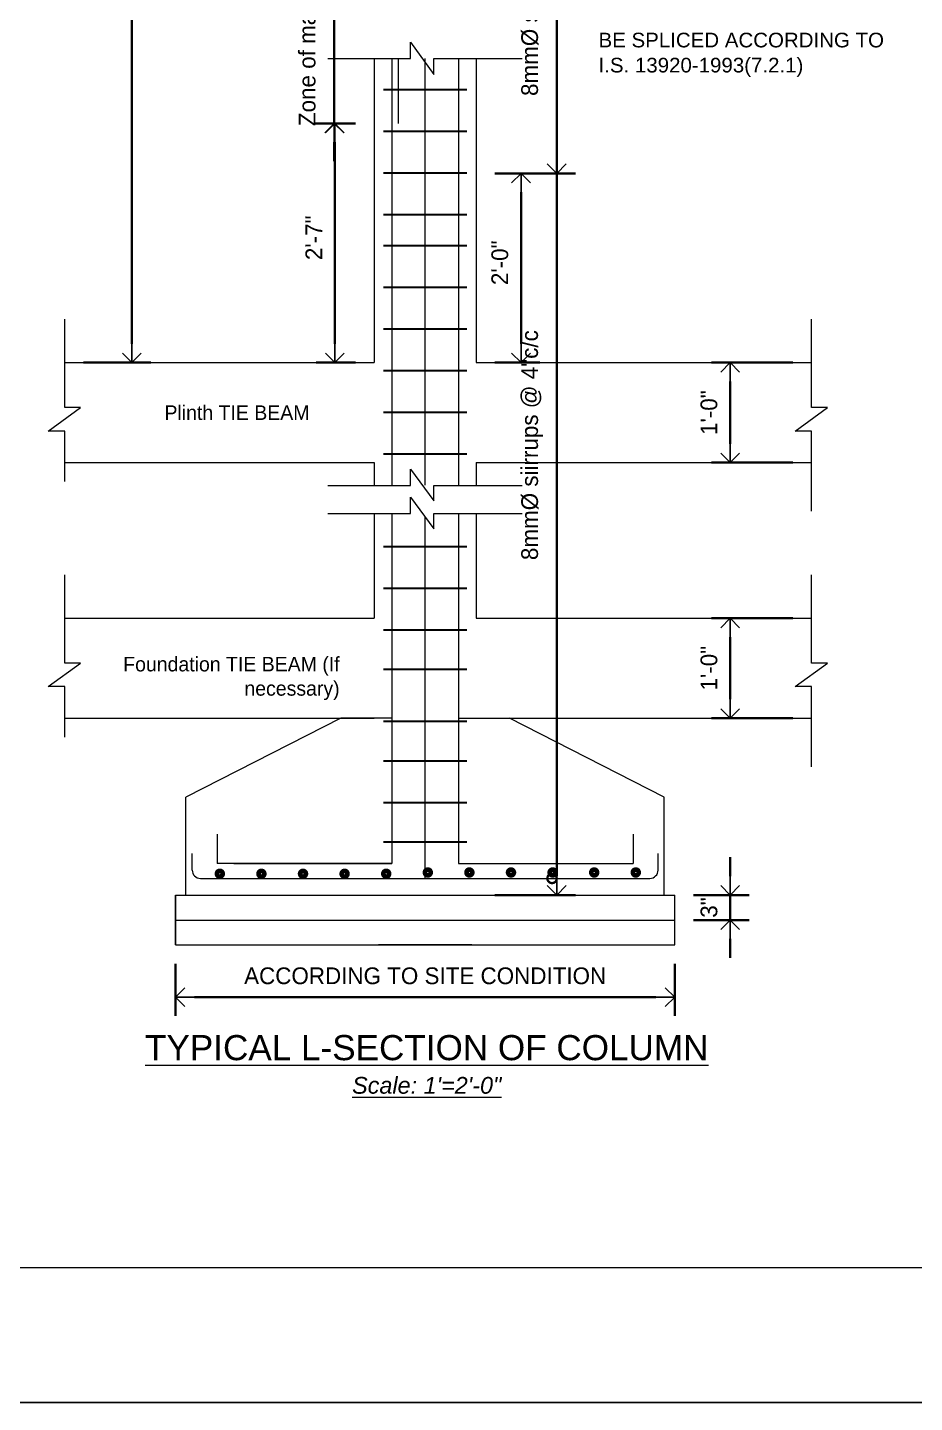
# Model space of a CAD drawing. Header units: inches. Extents: x 45643 to 70559, y -8725 to 1713.
# Drawn here: x 69752.3 to 70057.4, y -5487.3 to -5014.6 of the extents above; entities that cross this region are included whole.
import ezdxf

# ---------------------------------------------------------------- set-up
doc = ezdxf.new("R2010")
doc.units = ezdxf.units.IN
doc.header["$MEASUREMENT"] = 0
doc.layers.add('DIM', color=5, linetype='Continuous')
doc.layers.add('OUTLINE', color=7, linetype='Continuous')
for name, color, linetype, lineweight in [('ELE1', 3, 'Continuous', 9), ('hatch', 30, 'Continuous', 5), ('REBARS', 50, 'Continuous', 20), ('STIRRUPS', 7, 'Continuous', 30), ('TEXTS', 7, 'Continuous', 20)]:
    doc.layers.add(name, color=color, linetype=linetype, lineweight=lineweight)
doc.styles.add('Capt 1', font='arial.ttf', dxfattribs={"height": 12})
doc.styles.add('Labels', font='arial.ttf', dxfattribs={"height": 7})
doc.styles.add('PRABIN', font='BKANT.TTF', dxfattribs={"height": 8})
doc.styles.add('S2', font='BKANT.TTF', dxfattribs={"height": 3})
doc.dimstyles.new("Copy of S-2'", dxfattribs={"dimscale": 96, "dimtxt": 9, "dimasz": 0.09375, "dimexe": 0.09375, "dimexo": 0.09375, "dimgap": 0.0625, "dimtad": 1, "dimdec": 0, "dimlfac": 0.25, "dimzin": 3, "dimdsep": 46, "dimlunit": 3, "dimtxsty": 'PRABIN', "dimblk": 'OPEN90', "dimcen": 0.09375, "dimdle": 0.09375, "dimclrd": 256, "dimclre": 34, "dimclrt": 256, "dimadec": 0, "dimazin": 1, "dimtfac": 1, "dimtdec": 0, "dimtix": 1, "dimtmove": 0, "dimatfit": 3, "dimldrblk": 'DOTSMALL', "dimfxl": 1, "dimtolj": 1, "dimtzin": 1, "dimarcsym": 0})

# ---------------------------------------------------------------- blocks, each defined once
blk = doc.blocks.new('_Open90')
at = {"color": 0, "linetype": 'ByBlock'}
for p, q in [((0, 0), (-1, 0)), ((-0.5, 0.5), (0, 0)), ((0, 0), (-0.5, -0.5))]:
    blk.add_line(p, q, dxfattribs=at)
blk = doc.blocks.new('*D539')
at = {"layer": 'Defpoints', "color": 0, "lineweight": 35, "transparency": 16777216}
for p in [(98328.79, -11583.06), (98567.25, -11583.06), (98328.79, -11607.94)]:
    blk.add_point(p, dxfattribs=at)
at = {"layer": 'DIM', "color": 34, "lineweight": -2, "transparency": 16777216}
for p, q in [((98328.79, -11592.06), (98328.79, -11616.94)), ((98567.25, -11592.06), (98567.25, -11616.94))]:
    blk.add_line(p, q, dxfattribs=at)
at = {"layer": 'DIM', "lineweight": -2, "transparency": 16777216}
blk.add_line((98558.25, -11607.94), (98337.79, -11607.94), dxfattribs=at)
at = {"layer": 'DIM', "lineweight": -2, "transparency": 16777216, "xscale": 9, "yscale": 9, "zscale": 9, "rotation": 180}
blk.add_blockref('_Open90', (98328.79, -11607.94), dxfattribs=at)
at = {"layer": 'DIM', "lineweight": -2, "transparency": 16777216, "xscale": 9, "yscale": 9, "zscale": 9}
blk.add_blockref('_Open90', (98567.25, -11607.94), dxfattribs=at)
at = {"layer": 'DIM', "transparency": 16777216, "insert": (98448.02, -11597.82), "char_height": 8, "attachment_point": 5, "style": 'PRABIN'}
blk.add_mtext('\\A1;ACCORDING TO SITE CONDITION', dxfattribs=at)
blk = doc.blocks.new('_DotSmall')
at = {"color": 0, "const_width": 0.5}
blk.add_lwpolyline([(-0.0625, 0, 1), (0.0625, 0, 1)], format="xyb", close=True, dxfattribs=at)
blk = doc.blocks.new('*D540')
at = {"layer": 'Defpoints', "color": 0, "lineweight": 35, "ltscale": 0.1, "transparency": 16777216}
for p in [(98632.63, -11305.04), (98593.74, -11352.74), (98632.63, -11352.74)]:
    blk.add_point(p, dxfattribs=at)
at = {"layer": 'OUTLINE', "color": 34, "lineweight": -2, "ltscale": 0.1, "transparency": 16777216}
for p, q in [((98623.63, -11305.04), (98584.74, -11305.04)), ((98623.63, -11352.74), (98584.74, -11352.74))]:
    blk.add_line(p, q, dxfattribs=at)
at = {"layer": 'OUTLINE', "lineweight": -2, "ltscale": 0.1, "transparency": 16777216}
blk.add_line((98593.74, -11314.04), (98593.74, -11343.74), dxfattribs=at)
at = {"layer": 'OUTLINE', "lineweight": -2, "ltscale": 0.1, "transparency": 16777216, "xscale": 9, "yscale": 9, "zscale": 9}
for p, rotation in [((98593.74, -11305.04), 90), ((98593.74, -11352.74), 270)]:
    blk.add_blockref('_Open90', p, dxfattribs=dict(at, rotation=rotation))
at = {"layer": 'OUTLINE', "lineweight": 18, "ltscale": 0.1, "transparency": 16777216, "insert": (98583.64, -11328.89), "char_height": 8, "attachment_point": 5, "rotation": 90, "style": 'PRABIN'}
blk.add_mtext('\\A1;1\'-0"', dxfattribs=at)
blk = doc.blocks.new('*D541')
at = {"layer": 'Defpoints', "color": 0, "lineweight": 35, "transparency": 16777216}
for p in [(98423.67, -11190.81), (98404.9, -11305.04), (98423.67, -11305.04)]:
    blk.add_point(p, dxfattribs=at)
at = {"layer": 'DIM', "color": 34, "lineweight": -2, "transparency": 16777216}
for p, q in [((98414.67, -11190.81), (98395.9, -11190.81)), ((98414.67, -11305.04), (98395.9, -11305.04))]:
    blk.add_line(p, q, dxfattribs=at)
at = {"layer": 'DIM', "lineweight": -2, "transparency": 16777216}
blk.add_line((98404.9, -11199.81), (98404.9, -11296.04), dxfattribs=at)
at = {"layer": 'DIM', "lineweight": -2, "transparency": 16777216, "xscale": 9, "yscale": 9, "zscale": 9}
for p, rotation in [((98404.9, -11190.81), 90), ((98404.9, -11305.04), 270)]:
    blk.add_blockref('_Open90', p, dxfattribs=dict(at, rotation=rotation))
at = {"layer": 'DIM', "transparency": 16777216, "insert": (98394.85, -11245.43), "char_height": 8, "attachment_point": 5, "rotation": 90, "style": 'PRABIN'}
blk.add_mtext('\\A1;2\'-7"', dxfattribs=at)
blk = doc.blocks.new('*D542')
at = {"layer": 'Defpoints', "color": 0, "lineweight": 35, "transparency": 16777216}
for p in [(98423.67, -11051.28), (98404.61, -11190.81), (98423.67, -11190.81)]:
    blk.add_point(p, dxfattribs=at)
at = {"layer": 'DIM', "lineweight": -2, "transparency": 16777216}
for p, q in [((98404.61, -11042.28), (98404.61, -11033.28)), ((98404.61, -11051.28), (98404.61, -11190.81)), ((98404.61, -11199.81), (98404.61, -11208.81))]:
    blk.add_line(p, q, dxfattribs=at)
at = {"layer": 'DIM', "color": 34, "lineweight": -2, "transparency": 16777216}
for p, q in [((98414.67, -11051.28), (98395.61, -11051.28)), ((98414.67, -11190.81), (98395.61, -11190.81))]:
    blk.add_line(p, q, dxfattribs=at)
at = {"layer": 'DIM', "lineweight": -2, "transparency": 16777216, "xscale": 9, "yscale": 9, "zscale": 9}
for p, rotation in [((98404.61, -11051.28), 270), ((98404.61, -11190.81), 90)]:
    blk.add_blockref('_Open90', p, dxfattribs=dict(at, rotation=rotation))
at = {"layer": 'DIM', "transparency": 16777216, "insert": (98392.81, -11121.04), "char_height": 8, "attachment_point": 5, "rotation": 90, "style": 'PRABIN'}
blk.add_mtext('\\A1;Zone of main bar over lapping', dxfattribs=at)
blk = doc.blocks.new('*D543')
at = {"layer": 'Defpoints', "color": 0, "lineweight": 35, "transparency": 16777216}
for p in [(98472.36, -11214.66), (98472.36, -11305.04), (98493.82, -11305.04)]:
    blk.add_point(p, dxfattribs=at)
at = {"layer": 'DIM', "color": 34, "lineweight": -2, "transparency": 16777216}
for p, q in [((98481.36, -11214.66), (98502.82, -11214.66)), ((98481.36, -11305.04), (98502.82, -11305.04))]:
    blk.add_line(p, q, dxfattribs=at)
at = {"layer": 'DIM', "lineweight": -2, "transparency": 16777216}
blk.add_line((98493.82, -11223.66), (98493.82, -11296.04), dxfattribs=at)
at = {"layer": 'DIM', "lineweight": -2, "transparency": 16777216, "xscale": 9, "yscale": 9, "zscale": 9}
for p, rotation in [((98493.82, -11214.66), 90), ((98493.82, -11305.04), 270)]:
    blk.add_blockref('_Open90', p, dxfattribs=dict(at, rotation=rotation))
at = {"layer": 'DIM', "transparency": 16777216, "insert": (98483.72, -11257.35), "char_height": 8, "attachment_point": 5, "rotation": 90, "style": 'PRABIN'}
blk.add_mtext('\\A1;2\'-0"', dxfattribs=at)
blk = doc.blocks.new('*D544')
at = {"layer": 'Defpoints', "color": 0, "lineweight": 35, "transparency": 16777216}
for p in [(98472.36, -11027.43), (98510.86, -11027.43), (98472.36, -11214.66)]:
    blk.add_point(p, dxfattribs=at)
at = {"layer": 'DIM', "color": 34, "lineweight": -2, "transparency": 16777216}
for p, q in [((98481.36, -11027.43), (98519.86, -11027.43)), ((98481.36, -11214.66), (98519.86, -11214.66))]:
    blk.add_line(p, q, dxfattribs=at)
at = {"layer": 'DIM', "lineweight": -2, "transparency": 16777216}
blk.add_line((98510.86, -11205.66), (98510.86, -11036.43), dxfattribs=at)
at = {"layer": 'DIM', "lineweight": -2, "transparency": 16777216, "xscale": 9, "yscale": 9, "zscale": 9}
for p, rotation in [((98510.86, -11027.43), 90), ((98510.86, -11214.66), 270)]:
    blk.add_blockref('_Open90', p, dxfattribs=dict(at, rotation=rotation))
at = {"layer": 'DIM', "transparency": 16777216, "insert": (98499.13, -11121.04), "char_height": 8, "attachment_point": 5, "rotation": 90, "style": 'PRABIN'}
blk.add_mtext('\\A1;8mm%%C stirrups @  5"c/c', dxfattribs=at)
blk = doc.blocks.new('*D547')
at = {"layer": 'Defpoints', "color": 0, "lineweight": 35, "transparency": 16777216}
for p in [(98275.84, -10928.07), (98275.84, -11305.04), (98307.89, -11305.04)]:
    blk.add_point(p, dxfattribs=at)
at = {"layer": 'DIM', "color": 34, "lineweight": -2, "transparency": 16777216}
for p, q in [((98284.84, -10928.07), (98316.89, -10928.07)), ((98284.84, -11305.04), (98316.89, -11305.04))]:
    blk.add_line(p, q, dxfattribs=at)
at = {"layer": 'DIM', "lineweight": -2, "transparency": 16777216}
blk.add_line((98307.89, -10937.07), (98307.89, -11296.04), dxfattribs=at)
at = {"layer": 'DIM', "lineweight": -2, "transparency": 16777216, "xscale": 9, "yscale": 9, "zscale": 9}
for p, rotation in [((98307.89, -10928.07), 90), ((98307.89, -11305.04), 270)]:
    blk.add_blockref('_Open90', p, dxfattribs=dict(at, rotation=rotation))
at = {"layer": 'DIM', "transparency": 16777216, "insert": (98297.78, -11078.46), "char_height": 8, "attachment_point": 5, "rotation": 90, "style": 'PRABIN'}
blk.add_mtext('\\A1;FLOOR  HEIGHT', dxfattribs=at)
blk = doc.blocks.new('*D548')
at = {"layer": 'Defpoints', "color": 0, "lineweight": 35, "transparency": 16777216}
for p in [(98567.25, -11559.21), (98567.25, -11571.14), (98593.74, -11571.14)]:
    blk.add_point(p, dxfattribs=at)
at = {"layer": 'DIM', "lineweight": -2, "transparency": 16777216}
for p, q in [((98593.74, -11550.21), (98593.74, -11541.21)), ((98593.74, -11559.21), (98593.74, -11571.14)), ((98593.74, -11580.14), (98593.74, -11589.14))]:
    blk.add_line(p, q, dxfattribs=at)
at = {"layer": 'DIM', "color": 34, "lineweight": -2, "transparency": 16777216}
for p, q in [((98576.25, -11559.21), (98602.74, -11559.21)), ((98576.25, -11571.14), (98602.74, -11571.14))]:
    blk.add_line(p, q, dxfattribs=at)
at = {"layer": 'DIM', "lineweight": -2, "transparency": 16777216, "xscale": 9, "yscale": 9, "zscale": 9}
for p, rotation in [((98593.74, -11559.21), 270), ((98593.74, -11571.14), 90)]:
    blk.add_blockref('_Open90', p, dxfattribs=dict(at, rotation=rotation))
at = {"layer": 'DIM', "transparency": 16777216, "insert": (98583.64, -11565.18), "char_height": 8, "attachment_point": 5, "rotation": 90, "style": 'PRABIN'}
blk.add_mtext('\\A1;3"', dxfattribs=at)
blk = doc.blocks.new('*D549')
at = {"layer": 'Defpoints', "color": 0, "lineweight": 35, "transparency": 16777216}
for p in [(98472.36, -11134.62), (98510.86, -11134.62), (98472.36, -11559.21)]:
    blk.add_point(p, dxfattribs=at)
at = {"layer": 'DIM', "color": 34, "lineweight": -2, "transparency": 16777216}
for p, q in [((98481.36, -11134.62), (98519.86, -11134.62)), ((98481.36, -11559.21), (98519.86, -11559.21))]:
    blk.add_line(p, q, dxfattribs=at)
at = {"layer": 'DIM', "lineweight": -2, "transparency": 16777216}
blk.add_line((98510.86, -11550.21), (98510.86, -11143.62), dxfattribs=at)
at = {"layer": 'DIM', "lineweight": -2, "transparency": 16777216, "xscale": 9, "yscale": 9, "zscale": 9}
for p, rotation in [((98510.86, -11134.62), 90), ((98510.86, -11559.21), 270)]:
    blk.add_blockref('_Open90', p, dxfattribs=dict(at, rotation=rotation))
at = {"layer": 'DIM', "transparency": 16777216, "insert": (98499.13, -11344.42), "char_height": 8, "attachment_point": 5, "rotation": 90, "style": 'PRABIN'}
blk.add_mtext('\\A1;8mm%%C siirrups @ 4"c/c', dxfattribs=at)
blk = doc.blocks.new('*D550')
at = {"layer": 'Defpoints', "color": 0, "lineweight": 35, "ltscale": 0.1, "transparency": 16777216}
for p in [(98632.63, -11427.07), (98593.74, -11474.76), (98632.63, -11474.76)]:
    blk.add_point(p, dxfattribs=at)
at = {"layer": 'OUTLINE', "color": 34, "lineweight": -2, "ltscale": 0.1, "transparency": 16777216}
for p, q in [((98623.63, -11427.07), (98584.74, -11427.07)), ((98623.63, -11474.76), (98584.74, -11474.76))]:
    blk.add_line(p, q, dxfattribs=at)
at = {"layer": 'OUTLINE', "lineweight": -2, "ltscale": 0.1, "transparency": 16777216}
blk.add_line((98593.74, -11436.07), (98593.74, -11465.76), dxfattribs=at)
at = {"layer": 'OUTLINE', "lineweight": -2, "ltscale": 0.1, "transparency": 16777216, "xscale": 9, "yscale": 9, "zscale": 9}
for p, rotation in [((98593.74, -11427.07), 90), ((98593.74, -11474.76), 270)]:
    blk.add_blockref('_Open90', p, dxfattribs=dict(at, rotation=rotation))
at = {"layer": 'OUTLINE', "lineweight": 18, "ltscale": 0.1, "transparency": 16777216, "insert": (98583.64, -11450.91), "char_height": 8, "attachment_point": 5, "rotation": 90, "style": 'PRABIN'}
blk.add_mtext('\\A1;1\'-0"', dxfattribs=at)
blk = doc.blocks.new('FGDF')
at = {"layer": 'DIM'}
for p, q in [((98328.79, -11583.06), (98328.79, -11559.21)), ((98470.37, -11583.06), (98425.66, -11583.06))]:
    blk.add_line(p, q, dxfattribs=at)
at = {"layer": 'hatch'}
blk.add_line((98508.55, -11551.27), (98517.57, -11551.27), dxfattribs=at)
at = {"layer": 'hatch', "const_width": 2.25}
for points in [[(98348.55, -11549.06, 1), (98351.3, -11549.06, 1)], [(98368.43, -11549.06, 1), (98371.17, -11549.06, 1)], [(98388.3, -11549.06, 1), (98391.04, -11549.06, 1)], [(98408.17, -11549.06, 1), (98410.91, -11549.06, 1)], [(98428.04, -11549.06, 1), (98430.79, -11549.06, 1)], [(98447.91, -11548.44, 1), (98450.66, -11548.44, 1)], [(98467.79, -11548.44, 1), (98470.53, -11548.44, 1)], [(98487.66, -11548.44, 1), (98490.4, -11548.44, 1)], [(98507.53, -11548.44, 1), (98510.27, -11548.44, 1)], [(98527.4, -11548.44, 1), (98530.15, -11548.44, 1)], [(98547.27, -11548.44, 1), (98550.02, -11548.44, 1)]]:
    blk.add_lwpolyline(points, format="xyb", close=True, dxfattribs=at)
at = {"layer": 'OUTLINE', "lineweight": 18, "ltscale": 0.1}
for p, q in [((98423.67, -11159.85), (98423.67, -11305.04)), ((98472.36, -11159.85), (98472.36, -11305.04)), ((98423.67, -11276.87), (98423.67, -11305.04)), ((98472.36, -11276.87), (98472.36, -11305.04)), ((98275.84, -11305.04), (98423.67, -11305.04)), ((98472.36, -11305.04), (98632.63, -11305.04)), ((98275.84, -11352.74), (98423.67, -11352.74)), ((98423.67, -11352.74), (98423.67, -11363.74)), ((98423.67, -11352.74), (98423.67, -11363.74)), ((98472.36, -11352.74), (98472.36, -11363.74)), ((98472.36, -11352.74), (98632.63, -11352.74)), ((98472.36, -11352.74), (98472.36, -11363.74)), ((98423.67, -11377.11), (98423.67, -11427.07)), ((98472.36, -11377.12), (98472.36, -11427.07)), ((98275.84, -11427.07), (98423.67, -11427.07)), ((98472.36, -11427.07), (98632.63, -11427.07)), ((98275.84, -11474.76), (98423.67, -11474.76)), ((98407.78, -11474.76), (98333.75, -11512.52)), ((98432.12, -11474.76), (98407.78, -11474.76)), ((98463.91, -11474.76), (98488.26, -11474.76)), ((98472.36, -11474.76), (98632.63, -11474.76)), ((98562.28, -11512.52), (98488.26, -11474.76)), ((98333.75, -11559.21), (98333.75, -11512.52)), ((98562.28, -11559.21), (98562.28, -11512.52)), ((98328.79, -11559.21), (98567.25, -11559.21)), ((98567.25, -11583.06), (98567.25, -11559.21)), ((98328.79, -11571.14), (98567.25, -11571.14)), ((98328.79, -11583.06), (98567.25, -11583.06))]:
    blk.add_line(p, q, dxfattribs=at)
for points in [[(98401.51, -11159.85), (98440.98, -11159.85), (98440.98, -11152.01), (98452.2, -11167.42), (98452.2, -11159.85), (98494.31, -11159.85)], [(98275.84, -11361.74), (98275.84, -11337.67), (98268, -11337.67), (98283.41, -11326.45), (98275.84, -11326.45), (98275.84, -11284.33)], [(98632.63, -11375.91), (98632.63, -11337.67), (98624.79, -11337.67), (98640.2, -11326.45), (98632.63, -11326.45), (98632.63, -11284.33)], [(98401.51, -11363.74), (98440.98, -11363.74), (98440.98, -11355.9), (98452.2, -11370.98), (98452.2, -11363.74), (98494.31, -11363.74)], [(98401.51, -11377.11), (98440.98, -11377.11), (98440.98, -11369.28), (98452.2, -11384.35), (98452.2, -11377.12), (98494.31, -11377.12)], [(98275.84, -11483.76), (98275.84, -11459.69), (98268, -11459.69), (98283.41, -11448.47), (98275.84, -11448.47), (98275.84, -11406.36)], [(98632.63, -11497.93), (98632.63, -11459.69), (98624.79, -11459.69), (98640.2, -11448.47), (98632.63, -11448.47), (98632.63, -11406.36)]]:
    blk.add_lwpolyline(points, dxfattribs=at)
at = {"layer": 'REBARS'}
for p, q in [((98432.12, -11159.85), (98432.12, -11305.04)), ((98435.06, -11159.85), (98435.06, -11190.81)), ((98447.99, -11305.04), (98447.99, -11159.85)), ((98463.91, -11159.85), (98463.91, -11305.04)), ((98432.12, -11305.04), (98432.12, -11363.46)), ((98447.99, -11363.46), (98447.99, -11305.04)), ((98463.91, -11305.04), (98463.91, -11363.46)), ((98432.12, -11377.11), (98432.12, -11474.76)), ((98447.99, -11474.76), (98447.99, -11378.7)), ((98463.91, -11377.12), (98463.91, -11474.76)), ((98432.12, -11474.76), (98432.12, -11544.22)), ((98447.99, -11551.27), (98447.99, -11474.76)), ((98463.91, -11474.76), (98463.91, -11544.22)), ((98348.66, -11530.14), (98348.66, -11544.22)), ((98547.38, -11530.14), (98547.38, -11544.22)), ((98336.73, -11547.29), (98336.73, -11539.34)), ((98559.3, -11547.29), (98559.3, -11539.34)), ((98432.12, -11544.22), (98348.66, -11544.22)), ((98356.61, -11544.22), (98432.12, -11544.22)), ((98463.91, -11544.22), (98547.38, -11544.22)), ((98340.71, -11551.27), (98555.33, -11551.27))]:
    blk.add_line(p, q, dxfattribs=at)
for centre, start, end in [((98340.71, -11547.29), 180, 270), ((98555.33, -11547.29), 270, 0)]:
    blk.add_arc(centre, 3.97, start, end, dxfattribs=at)
at = {"layer": 'STIRRUPS', "ltscale": 0.1}
for p, q in [((98428.09, -11174.67), (98467.89, -11174.67)), ((98428.09, -11194.54), (98467.89, -11194.54)), ((98428.09, -11214.41), (98467.89, -11214.41)), ((98428.09, -11234.28), (98467.89, -11234.28)), ((98428.09, -11249.15), (98467.89, -11249.15)), ((98428.09, -11249.15), (98467.89, -11249.15)), ((98428.09, -11269.03), (98467.89, -11269.03)), ((98428.09, -11288.9), (98467.89, -11288.9)), ((98428.09, -11308.77), (98467.89, -11308.77)), ((98428.09, -11308.77), (98467.89, -11308.77)), ((98428.09, -11328.64), (98467.89, -11328.64)), ((98428.09, -11348.51), (98467.89, -11348.51)), ((98428.09, -11392.79), (98467.89, -11392.79)), ((98428.09, -11412.66), (98467.89, -11412.66)), ((98428.09, -11432.53), (98467.89, -11432.53)), ((98428.09, -11451.41), (98467.89, -11451.41)), ((98428.09, -11476.25), (98467.89, -11476.25)), ((98428.09, -11495.13), (98467.89, -11495.13)), ((98428.09, -11515), (98467.89, -11515)), ((98428.09, -11533.88), (98467.89, -11533.88))]:
    blk.add_line(p, q, dxfattribs=at)
at = {"layer": 'hatch', "xscale": 8.942399999999907, "yscale": 8.942399999999907, "zscale": 8.94239999999852, "rotation": 270}
blk.add_blockref('_DotSmall', (98508.63, -11551.27), dxfattribs=at)
at = {"layer": 'DIM', "char_height": 6.9552, "style": 'S2'}
for s, insert, width, attachment_point in [('Plinth TIE BEAM', (98323.49, -11325.42), 136.4032, 1), ('Foundation TIE BEAM (If necessary)', (98407.16, -11445.49), 105.3216, 3)]:
    blk.add_mtext(s, dxfattribs=dict(at, insert=insert, width=width, attachment_point=attachment_point))
at = {"layer": 'TEXTS', "color": 254, "ltscale": 0.1, "style": 'Labels'}
for s, p in [('BE SPLICED ACCORDING TO', (98530.85, -11154.51)), ('I.S. 13920-1993(7.2.1)', (98530.85, -11166.49))]:
    blk.add_text(s, height=7, dxfattribs=at).set_placement(p)
at = {"layer": 'TEXTS', "ltscale": 0.1, "insert": (98448.77, -11640.12), "char_height": 12, "width": 399.2872, "attachment_point": 5, "style": 'Capt 1'}
blk.add_mtext('{\\LTYPICAL L-SECTION OF COLUMN\\P\\fArial|b0|i1|c0|p34;\\H0.66667x;Scale: 1\'=2\'-0"}', dxfattribs=at)
at = {"layer": 'DIM'}
for base, p1, p2, text, picture, middle in [((98307.89, -11305.04), (98275.84, -10928.07), (98275.84, -11305.04), 'FLOOR  HEIGHT', '*D547', (98307.89, -11078.46)), ((98510.86, -11134.62), (98472.36, -11559.21), (98472.36, -11134.62), '8mm%%C siirrups @ 4"c/c', '*D549', (98510.86, -11344.42)), ((98404.9, -11305.04), (98423.67, -11190.81), (98423.67, -11305.04), '2\'-7"', '*D541', (98404.9, -11245.43)), ((98493.82, -11305.04), (98472.36, -11214.66), (98472.36, -11305.04), '2\'-0"', '*D543', (98493.82, -11257.35))]:
    dim = blk.add_linear_dim(base=base, p1=p1, p2=p2, angle=90, text=text, dimstyle="Copy of S-2'", dxfattribs=at)
    dim.commit()
    dim.dimension.update_dxf_attribs({"geometry": picture, "text_midpoint": middle, "dimtype": 128})
for base, p1, p2, text, picture, middle in [((98510.86, -11027.43), (98472.36, -11214.66), (98472.36, -11027.43), '8mm%%C stirrups @  5"c/c', '*D544', (98499.13, -11121.04)), ((98593.74, -11571.14), (98567.25, -11559.21), (98567.25, -11571.14), '3"', '*D548', (98583.64, -11565.18))]:
    dim = blk.add_linear_dim(base=base, p1=p1, p2=p2, angle=90, text=text, dimstyle="Copy of S-2'", override={"dimtmove": 1}, dxfattribs=at)
    dim.commit()
    dim.dimension.update_dxf_attribs({"geometry": picture, "text_midpoint": middle})
dim = blk.add_linear_dim(base=(98404.61, -11190.81), p1=(98423.67, -11051.28), p2=(98423.67, -11190.81), angle=90, text='Zone of main bar over lapping', dimstyle="Copy of S-2'", dxfattribs=at)
dim.commit()
dim.dimension.update_dxf_attribs({"geometry": '*D542', "text_midpoint": (98392.81, -11121.04)})
dim = blk.add_linear_dim(base=(98328.79, -11607.94), p1=(98567.25, -11583.06), p2=(98328.79, -11583.06), text='ACCORDING TO SITE CONDITION', dimstyle="Copy of S-2'", dxfattribs=at)
dim.commit()
dim.dimension.update_dxf_attribs({"geometry": '*D539', "text_midpoint": (98448.02, -11597.82)})
at = {"layer": 'OUTLINE', "lineweight": 18, "ltscale": 0.1}
for base, p1, p2, picture, middle in [((98593.74, -11352.74), (98632.63, -11305.04), (98632.63, -11352.74), '*D540', (98583.64, -11328.89)), ((98593.74, -11474.76), (98632.63, -11427.07), (98632.63, -11474.76), '*D550', (98583.64, -11450.91))]:
    dim = blk.add_linear_dim(base=base, p1=p1, p2=p2, angle=90, text='1\'-0"', dimstyle="Copy of S-2'", dxfattribs=at)
    dim.commit()
    dim.dimension.update_dxf_attribs({"geometry": picture, "text_midpoint": middle})

msp = doc.modelspace()

# ---------------------------------------------------------------- linework, layer by layer
at = {"layer": 'Defpoints'}
msp.add_lwpolyline([(70559.247, -3239.316), (67381.647, -3239.316), (67381.647, -5487.285), (70559.247, -5487.285)], close=True, dxfattribs=at)
at = {"layer": 'ELE1'}
msp.add_lwpolyline([(67427.965, -3285.634), (70512.929, -3285.634), (70512.929, -5440.967), (67427.965, -5440.967)], close=True, dxfattribs=at)

# ---------------------------------------------------------------- block references
at = {"color": 5, "lineweight": 35, "xscale": 0.720000000030268, "yscale": 0.7200000000011642, "zscale": 0.7200000000000001}
msp.add_blockref('FGDF', (-993.454, 3009.789), dxfattribs=at)

doc.saveas('drawing.dxf')
